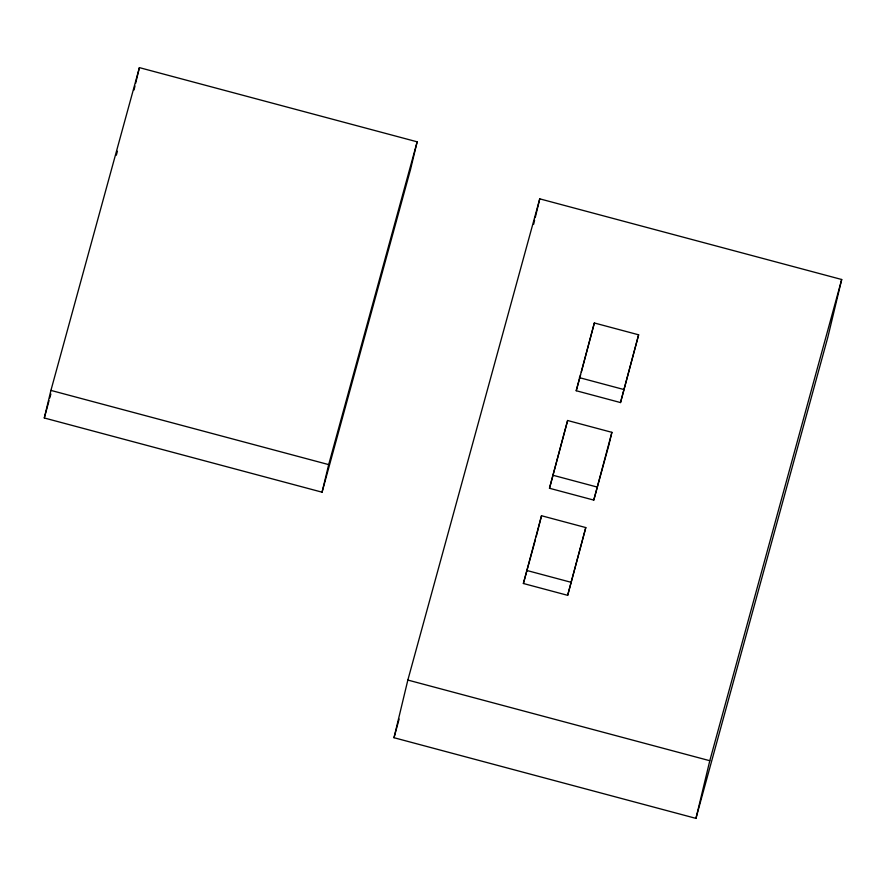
<?xml version="1.0" encoding="UTF-8"?>
<svg xmlns="http://www.w3.org/2000/svg" width="886" height="886" viewBox="0 0 886 886"><rect width="100%" height="100%" fill="white"/><g stroke="black" fill="none" stroke-linecap="round" stroke-linejoin="round"><path stroke-width="1.33" d="M44.3 417.982L50.923 390.405L139.401 67.624L417.162 141.826L410.539 169.403L322.061 492.184L44.3 417.982L49.051 400.649M134.041 89.951L134.982 86.008M135.613 83.384L139.401 67.624M322.061 492.184L328.684 464.607L417.162 141.826M394.004 737.717L407.848 680.06L539.751 198.841L841.7 279.5L827.856 337.156L695.953 818.376L394.004 737.717L399.121 719.055M533.638 224.313L534.601 220.293M535.244 217.613L539.751 198.841M523.382 583.497L541.512 515.741L585.79 527.569L567.671 595.326L523.382 583.497L535.443 539.508M541.512 515.741L536.174 536.838M549.486 488.264L567.616 420.507L611.894 432.335L608.748 445.436L593.775 500.092L549.486 488.264L567.616 420.507M576.221 390.737L594.351 322.98L638.629 334.808L620.51 402.565L576.221 390.737L580.607 374.734M594.351 322.98L581.338 372.065M567.671 595.326L585.79 527.569M593.775 500.092L611.894 432.335M620.51 402.565L638.629 334.808M695.953 818.376L709.797 760.72L841.7 279.5M49.782 397.98L50.879 393.982M116.321 155.227L117.417 151.229M579.366 377.635L623.644 389.463M552.631 475.162L596.92 486.99M50.923 390.405L328.684 464.607M526.528 570.396L570.817 582.224M407.848 680.06L709.797 760.72"/></g></svg>
